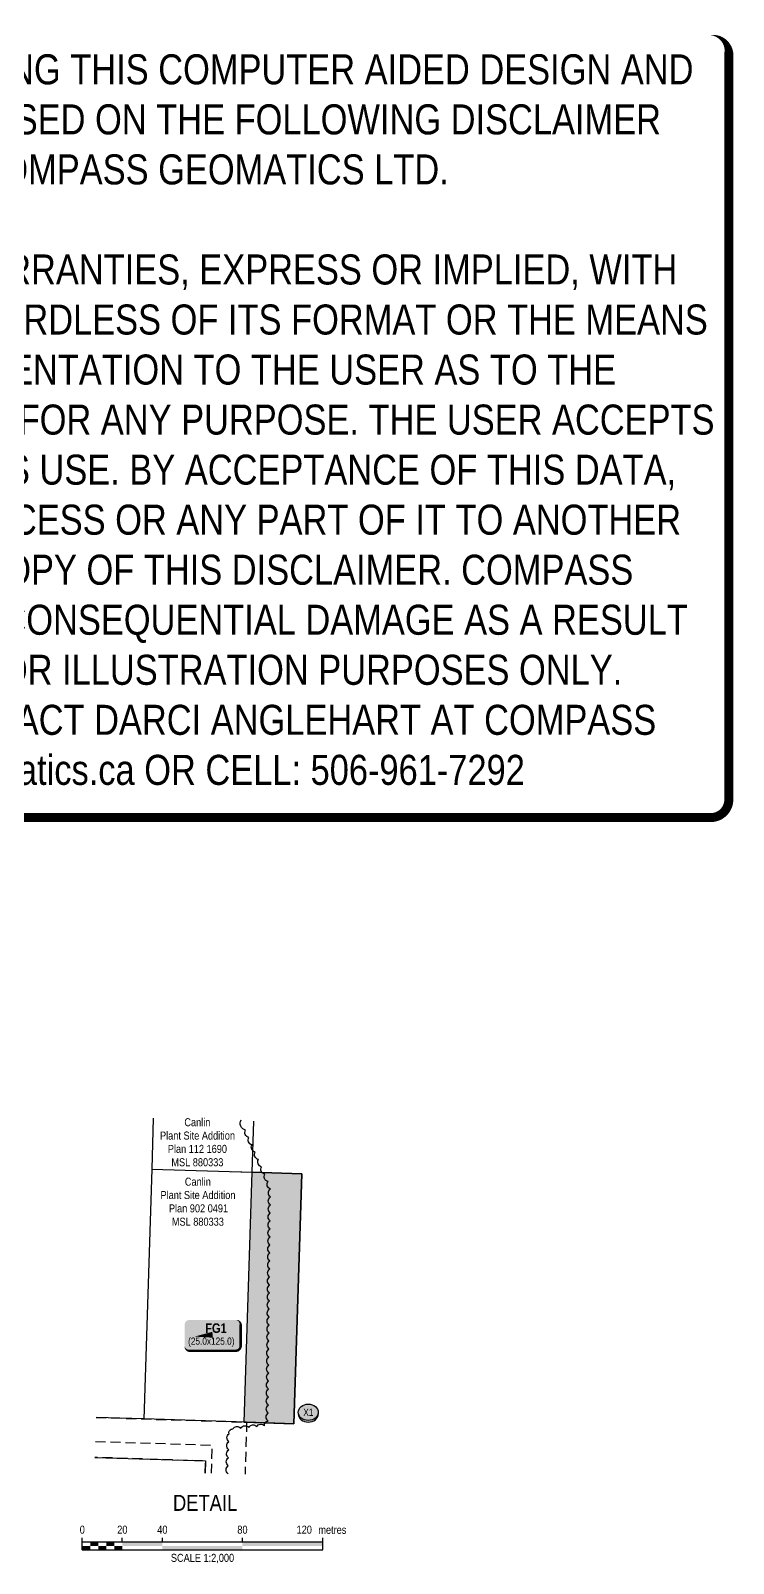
# Model space of a CAD drawing. Extents: x 354783 to 357151, y 6182403 to 6184549.
# Drawn here: x 356274 to 357151, y 6182635 to 6184549 of the extents above; entities that cross this region are included whole.
import ezdxf
from ezdxf.enums import TextEntityAlignment as Align

# ---------------------------------------------------------------- set-up
doc = ezdxf.new("R2010")
doc.units = 0
doc.header["$LTSCALE"] = 5
for name, pattern in [('0', [1, 1, 0]), ('foc-ACCESSROAD', [3.75, 2.5, -1.25]), ('foc-FLOWLINE', [3.75, 2.5, -1.25])]:
    doc.linetypes.add(name, pattern=pattern)
for name, color, linetype in [('C-AR', 13, 'foc-ACCESSROAD'), ('DETAIL-T', 7, 'Continuous'), ('F-AR', 190, 'foc-ACCESSROAD'), ('F-EZE', 190, 'foc-FLOWLINE'), ('F-RW', 190, 'Continuous'), ('F-WS', 190, 'foc-ACCESSROAD'), ('L-2', 7, 'Continuous'), ('P-CROSSINGS', 250, 'Continuous'), ('P-TEMP-BLOCKS', 250, 'Continuous'), ('P-WORKAREA', 113, 'Continuous'), ('P-WORKAREA-H', 111, 'Continuous'), ('T-BUSH', 110, '0')]:
    doc.layers.add(name, color=color, linetype=linetype)
doc.layers.add('DISCLAIMER', color=7, linetype='Continuous', plot=False)
doc.layers.add('F-RW-T', color=190, linetype='Continuous', lineweight=9)
doc.layers.add('F-WS-T', color=190, linetype='Continuous', lineweight=9)
doc.styles.add('80', font='ARIALN.TTF', dxfattribs={"height": 10})
doc.styles.add('80CG', font='ARIALN.TTF', dxfattribs={"height": 10})
doc.styles.add('80L', font='ARIALN.TTF', dxfattribs={"height": 10})
doc.styles.add('BOLD', font='ARIALNB.TTF')
doc.styles.add('Crossing', font='ARIALN.TTF', dxfattribs={"height": 10})

# ---------------------------------------------------------------- blocks, each defined once
blk = doc.blocks.new('*U632')
h = blk.add_hatch(color=111)
edge = h.paths.add_edge_path()
edge.add_line((-28.99999999999999, -20), (28.99999999999999, -20))
edge.add_arc((28.99999999999999, -14), 6, 270, 360)
edge.add_line((34.99999999999999, -14), (34.99999999999999, 12.5))
edge.add_arc((28.99999999999999, 12.5), 6, 0, 90)
edge.add_line((28.99999999999999, 18.5), (-28.99999999999999, 18.5))
edge.add_arc((-28.99999999999999, 12.5), 6, 90, 180)
edge.add_line((-34.99999999999999, 12.5), (-34.99999999999999, -14))
edge.add_arc((-28.99999999999999, -14), 6, 180, 270)
at = {"color": 250, "flags": 128}
blk.add_lwpolyline([(-28.99999999999999, -20, 3, 3, 0), (28.99999999999999, -20, 3, 3, 0.414213562373095), (34.99999999999999, -14, 3, 3, 0), (34.99999999999999, 12.5, 3, 0, 0.414213562373095), (28.99999999999999, 18.5, 0, 0, 0), (-28.99999999999999, 18.5, 0, 0, 0.414213562373095), (-34.99999999999999, 12.5, 0, 0, 0), (-34.99999999999999, -14, 0, 3, 0.414213562373095)], format="xyseb", close=True, dxfattribs=at)
at = {"flags": 128}
blk.add_lwpolyline([(-22.48634788090625, -2.281293687293573, 0, 7.5, 0), (-3.398394867633905e-15, 0, 0, 0, 0)], format="xyseb", dxfattribs=at)
at = {"color": 250}
for tag, p, height, style in [('TEMP_AREA_W1_001', (-9.212824010914055, 2.244292974654144), 12, 'BOLD'), ('ENTER_TEXT_001', (-30.65893587994544, -12.47010782646594), 9, '80')]:
    blk.add_attdef(tag, p, '', height=height, dxfattribs=dict(at, style=style))
blk = doc.blocks.new('xing2')
h = blk.add_hatch(color=50)
h.dxf.hatch_style = 1
edge = h.paths.add_edge_path()
edge.add_ellipse((0, 0), major_axis=(-12.5, 0), ratio=0.8162973455633619, start_angle=0, end_angle=360)
h = blk.add_hatch(color=250)
h.dxf.hatch_style = 1
edge = h.paths.add_edge_path()
edge.add_ellipse((0, -2.047489049626165), major_axis=(-12.5, 0), ratio=0.8162973455633619, start_angle=0, end_angle=180)
edge.add_line((12.5, -2.047489049626165), (12.5, 0))
edge.add_ellipse((0, 0), major_axis=(-12.5, 0), ratio=0.8162973455633619, start_angle=0, end_angle=180, ccw=False)
edge.add_line((-12.5, 0), (-12.5, -2.047489049626165))
at = {"color": 250}
blk.add_ellipse((0, 0), major_axis=(-12.5, 0), ratio=0.8162973455633619, dxfattribs=at)
blk.add_ellipse((0, -2.047489049626165), major_axis=(-12.5, 0), ratio=0.8162973455633619, start_param=0, end_param=3.141592653589793, dxfattribs=at)
at = {"color": 250, "style": 'Crossing'}
blk.add_attdef('CROSSING', text='', height=9, dxfattribs=at).set_placement((0.08916442567715421, 0.0199513138486509), align=Align.MIDDLE_CENTER)
at = {"color": 250, "style": 'Crossing', "flags": 1}
for tag, p in [('OWNER', (0.08916442567715421, -12.49201765665748)), ('DESCRIPTION', (0.08916442567715421, -25.770021277247)), ('LOCATION', (0.08916442567715421, -39.30337514164421)), ('DWG_REF', (0.08916442567715421, -52.83672900604233))]:
    blk.add_attdef(tag, text='', height=9, dxfattribs=at).set_placement(p, align=Align.MIDDLE_CENTER)
blk = doc.blocks.new('*U531')
at = {"color": 0}
for p, q in [((-150.0000000000342, 0), (-150.0000000000342, 15.00000000000273)), ((-150.0000000000342, 10.00000000000182), (150.2392182250246, 10.00000000000159)), ((-150.0000000000342, 0), (150.2392182250246, -2.274e-13)), ((-100.0000000000232, 10.00000000000182), (-100.0000000000232, 15.00000000000273)), ((-50.00000000001134, 10.00000000000182), (-50.00000000001134, 15.00000000000273)), ((50.00000000001134, 10.00000000000182), (50.00000000001134, 15.00000000000273)), ((150.2392182250246, -2.274e-13), (150.2392182250246, 15.0000000000025))]:
    blk.add_line(p, q, dxfattribs=at)
for points in [[(-150.0000000000342, 5.000000000000909), (-140.0000000000233, 5.000000000000909), (-150.0000000000342, 0), (-140.0000000000233, 0)], [(-140.0000000000342, 10.00000000000091), (-130.0000000000232, 10.00000000000091), (-140.0000000000342, 5), (-130.0000000000232, 5)], [(-130.0000000000342, 5.000000000000909), (-120.0000000000233, 5.000000000000909), (-130.0000000000342, 0), (-120.0000000000233, 0)], [(-120.0000000000342, 10.00000000000091), (-110.0000000000233, 10.00000000000091), (-120.0000000000342, 5), (-110.0000000000233, 5)], [(-110.0000000000342, 5.000000000000909), (-100.0000000000232, 5.000000000000909), (-110.0000000000342, 0), (-100.0000000000232, 0)], [(-100.0000000000232, 10.00000000000182), (-50.00000000001134, 10.00000000000182), (-100.0000000000232, 5.000000000000909), (-50.00000000001134, 5.000000000000909)], [(-50.00000000001134, 5.000000000000909), (50.00000000001134, 5.000000000000909), (-50.00000000001134, 0), (50.00000000001134, 0)], [(50.00000000001134, 10.00000000000182), (150.2392182250246, 10.00000000000159), (50.00000000001134, 5.000000000000909), (150.2392182250246, 5.000000000000682)]]:
    blk.add_solid(points, dxfattribs=at)
at = {"color": 0, "style": '80'}
blk.add_text('metres', height=10.00000000000227, dxfattribs=at).set_placement((162.2392182250246, 20.0000000000025), align=Align.CENTER)
for s, insert, char_height, attachment_point in [('0', (-150.0000000000342, 30.21145975443656), 10, 2), ('20', (-100.0000000000232, 30.21145975443656), 10, 2), ('40', (-50.00000000001134, 30.21145975443656), 10, 2), ('80', (50.00000000001134, 30.21145975443656), 10, 2), ('120', (136.6959500629242, 30.21828103683765), 10, 3), ('SCALE 1:2,000', (0.1196091124951968, -5.000000000000114), 10.00000000000227, 2)]:
    blk.add_mtext(s, dxfattribs=dict(at, insert=insert, char_height=char_height, attachment_point=attachment_point))
blk = doc.blocks.new('Disclaimer_Legal')
at = {"layer": 'DISCLAIMER', "color": 254, "flags": 128}
blk.add_lwpolyline([(-3612.859355113964, -1104.601793492536, 37.5, 37.5, 0), (4096.10254652852, -1104.601793492536, 37.5, 37.5, 0.414213562373095), (4171.10254652852, -1029.601793492536, 37.5, 37.5, 0), (4171.10254652852, 2078.694150954953, 37.5, 0, 0.414213562373095), (4096.10254652852, 2153.694150954953, 0, 0, 0), (-3612.859355113964, 2153.694150954953, 0, 0, 0.414213562373095), (-3687.859355113964, 2078.694150954953, 0, 0, 0), (-3687.859355113964, -1029.601793492536, 0, 37.5, 0.414213562373095)], format="xyseb", close=True, dxfattribs=at)
at = {"layer": 'DISCLAIMER', "color": 254, "insert": (241.6215957072782, 533.9211787312088), "char_height": 125, "width": 7717.567617301413, "attachment_point": 5, "style": '80'}
blk.add_mtext('NOTICE TO THE CORPORATION, PERSON &/OR PERSONS REGARDING THIS COMPUTER AIDED DESIGN AND DRAFTING (CADD) FILES. ACCEPTANCE OF THE CADD DATA IS BASED ON THE FOLLOWING DISCLAIMER WHICH COVERS ALL CADD DATA RECIEVED FROM COMPASS GEOMATICS LTD.\\P{\\fArial Narrow|b1|i0|c0|p34;DISCLAIMER}\\PCOMPASS GEOMATICS LTD. MAKES NO REPRESENTATION OR WARRANTIES, EXPRESS OR IMPLIED, WITH RESPECT TO THE REUSE OF THE DATA PROVIDED HEREWITH, REGARDLESS OF ITS FORMAT OR THE MEANS OF ITS TRANSMISSION. THERE IS NO GUARANTEE OR REPRESENTATION TO THE USER AS TO THE ACCURACY, CURRENCY, SUITABILITY OR RELIABILITY OF THIS DATA FOR ANY PURPOSE. THE USER ACCEPTS THE DATA "AS IS", AND ASSUMES ALL RISKS ASSOCIATED WITH ITS USE. BY ACCEPTANCE OF THIS DATA, THE USER AGREES NOT TO TRANSMIT THIS DATA OR PROVIDE ACCESS OR ANY PART OF IT TO ANOTHER PARTY UNLESS THE USER SHALL INCLUDE WITH THE DATA A COPY OF THIS DISCLAIMER. COMPASS GEOMATICS LTD. ASSUMES NO RESPONSIBILITY FOR ACTUAL OR CONSEQUENTIAL DAMAGE AS A RESULT OF ANY USER\'S RELIANCE ON THIS DATA. THIS CADD FILE IS FOR ILLUSTRATION PURPOSES ONLY.\\PIF YOU REQUIRE MORE ACCURATE INFORMATION, PLEASE CONTACT DARCI ANGLEHART AT COMPASS GEOMATICS LTD. VIA EMAIL: darci.anglehart@compassgeomatics.ca OR CELL: 506-961-7292', dxfattribs=at)

msp = doc.modelspace()

# ---------------------------------------------------------------- hatches: boundary and pattern name
at = {"layer": 'P-WORKAREA-H'}
h = msp.add_hatch(color=256, dxfattribs=at)
h.dxf.hatch_style = 1
h.paths.add_polyline_path([(356612.8054931517, 6183121.202156226), (356550.3548865032, 6183123.160404563), (356540.611411017, 6182810.920001966), (356603.0617399464, 6182808.931529734)])

# ---------------------------------------------------------------- linework, layer by layer
at = {"layer": 'F-AR', "flags": 128}
for points in [[(356356.2181549104, 6182816.719851054), (356415.7045734148, 6182814.859274669), (356543.9487528062, 6182810.814749925), (356542.0375556021, 6182745.834688288)], [(356492.0722962964, 6182747.304277221), (356492.519142759, 6182762.496856576), (356354.6590683715, 6182766.802424843)]]:
    msp.add_lwpolyline(points, dxfattribs=at)
at = {"layer": 'F-EZE', "flags": 128}
for points in [[(356355.2832384745, 6182786.787740054), (356500.6020479064, 6182782.248770405), (356499.5677369893, 6182747.083812966)], [(356492.0722962964, 6182747.304277221), (356492.519142759, 6182762.496856576), (356354.6590683715, 6182766.802424843)]]:
    msp.add_lwpolyline(points, dxfattribs=at)
at = {"layer": 'F-RW'}
msp.add_lwpolyline([(356354.6590683715, 6182766.802424843), (356492.519142759, 6182762.496856576), (356492.0722962964, 6182747.304277221)], dxfattribs=at)
at = {"layer": 'F-RW-T'}
msp.add_line((356550.3548865032, 6183123.160404564), (356525.3688688225, 6183123.996419131), dxfattribs=at)
at = {"layer": 'F-WS', "linetype": 'Continuous'}
for points in [[(356427.4312634717, 6183190.679995403), (356425.4467308468, 6183127.074550777), (356550.351730847, 6183123.162050775)], [(356552.3402246469, 6183186.782751857), (356550.3548865032, 6183123.160404564), (356612.8054931517, 6183121.202156227), (356603.0617399464, 6182808.931529735), (356543.9487528062, 6182810.814749925), (356415.7045734148, 6182814.859274669), (356356.2181549104, 6182816.719851054)], [(356425.4467308468, 6183127.074550777), (356415.7042308471, 6182814.807050777)]]:
    msp.add_lwpolyline(points, dxfattribs=at)
at = {"layer": 'P-WORKAREA'}
msp.add_lwpolyline([(356612.8054931517, 6183121.202156227), (356550.3548865032, 6183123.160404564), (356540.611411017, 6182810.920001967), (356603.0617399464, 6182808.931529735)], close=True, dxfattribs=at)
at = {"layer": 'T-BUSH', "linetype": 'Continuous', "flags": 128}
msp.add_lwpolyline([(356520.8391908473, 6182746.474550832, -0.52056705), (356521.0785653474, 6182756.469024652, -0.52056705), (356521.3179398475, 6182766.463498471, -0.52056705), (356521.5573143477, 6182776.45797229, -0.52056705), (356521.7966888478, 6182786.45244611, -0.52056705), (356522.0360633479, 6182796.446919928, -0.52056705), (356526.6632943124, 6182802.365685478, -0.52056705), (356536.61298238, 6182803.340628776, -0.52056705), (356546.5626704476, 6182804.315572073, -0.52056705), (356556.5123585153, 6182805.29051537, -0.52056705), (356566.4620465829, 6182806.265458667, -0.52056705), (356570.8822929325, 6182812.304799569, -0.52056705), (356570.9816312515, 6182822.301646021, -0.52056705), (356571.0809695703, 6182832.298492472, -0.52056705), (356571.1803078893, 6182842.295338923, -0.52056705), (356571.2796462082, 6182852.292185375, -0.52056705), (356571.3789845271, 6182862.289031827, -0.52056705), (356571.478322846, 6182872.285878277, -0.52056705), (356571.577661165, 6182882.282724729, -0.52056705), (356571.6769994839, 6182892.279571181, -0.52056705), (356571.7763378028, 6182902.276417633, -0.52056705), (356571.8756761217, 6182912.273264083, -0.52056705), (356571.9750144406, 6182922.270110535, -0.52056705), (356572.0743527596, 6182932.266956987, -0.52056705), (356572.1736910784, 6182942.263803438, -0.52056705), (356572.2730293974, 6182952.260649889, -0.52056705), (356572.3723677163, 6182962.257496341, -0.52056705), (356572.4717060353, 6182972.254342793, -0.52056705), (356572.5710443542, 6182982.251189244, -0.52056705), (356572.6703826731, 6182992.248035694, -0.52056705), (356572.769720992, 6183002.244882147, -0.52056705), (356572.8690593109, 6183012.241728598, -0.52056705), (356572.9683976299, 6183022.23857505, -0.52056705), (356573.0677359488, 6183032.235421501, -0.52056705), (356573.1670742677, 6183042.232267953, -0.52056705), (356573.2664125867, 6183052.229114404, -0.52056705), (356573.3657509055, 6183062.225960855, -0.52056705), (356573.4650892245, 6183072.222807307, -0.52056705), (356573.5644275434, 6183082.219653758, -0.52056705), (356573.6637658624, 6183092.21650021, -0.52056705), (356573.7631041813, 6183102.213346662, -0.52056705), (356570.6846973738, 6183111.563845873, -0.52056705), (356566.688131168, 6183120.72759323, -0.52056705), (356562.6915649622, 6183129.891340588, -0.52056705), (356558.6949987563, 6183139.055087946, -0.52056705), (356554.6984325505, 6183148.218835304, -0.52056705), (356550.7018663446, 6183157.382582662, -0.52056705), (356546.7053001388, 6183166.54633002, -0.52056705), (356542.7087339329, 6183175.710077378, -0.52056705), (356537.112101923, 6183188.542623907, -0.52056705)], format="xyb", dxfattribs=at)

# ---------------------------------------------------------------- block references
at = {"layer": 'C-AR', "color": 1, "linetype": 'Continuous', "xscale": 0.3, "yscale": 0.3, "zscale": 0.3}
msp.add_blockref('Disclaimer_Legal', (355894.5273083097, 6183897.561802031), dxfattribs=at)
at = {"layer": 'L-2', "xscale": 0.999734, "yscale": 0.999734, "zscale": 0.999734}
msp.add_blockref('*U531', (356488.7587603784, 6182651.36357926), dxfattribs=at)
at = {"layer": 'P-CROSSINGS', "linetype": 'Continuous', "xscale": 0.999734, "yscale": 0.999734, "zscale": 0.999734}
msp.add_blockref('xing2', (356620.9257985867, 6182823.171600627), dxfattribs=at).add_auto_attribs({'CROSSING': 'X1'})
at = {"layer": 'P-TEMP-BLOCKS', "xscale": 0.999734, "yscale": 0.999734, "zscale": 0.999734}
msp.add_blockref('*U632', (356501.5351553897, 6182920.092322255), dxfattribs=at).add_auto_attribs({'TEMP_AREA_W1_001': 'FG1', 'ENTER_TEXT_001': '(25.0x125.0)'})

# ---------------------------------------------------------------- texts
at = {"layer": 'DETAIL-T', "color": 3, "insert": (356324.3472027075, 6182720.089479271), "char_height": 19.99468, "width": 332.9701894033736, "attachment_point": 1, "style": '80CG'}
msp.add_mtext('\\pi127.68232;DETAIL', dxfattribs=at)
at = {"layer": 'F-WS-T', "char_height": 9.997339999999946, "attachment_point": 1, "style": '80L'}
for s, width, insert in [('\\pi34.35334;Canlin\\P\\pi3.95215;Plant Site Addition\\P\\pi13.69376;Plan 112 1690\\P\\pi18.13324;MSL 880333', 99.81709351868946, (356431.8784056992, 6183190.590251092)), ('\\pi30.89103;Canlin\\P\\pi0.48984;Plant Site Addition\\P\\pi11.00887;Plan 902 0491\\P\\pi14.67093;MSL 880333', 92.89247365920826, (356435.9268970236, 6183116.315532513))]:
    msp.add_mtext_dynamic_manual_height_columns(s, width=width, gutter_width=49.98669999999979, heights=[0], dxfattribs=dict(at, insert=insert))

doc.saveas('drawing.dxf')
